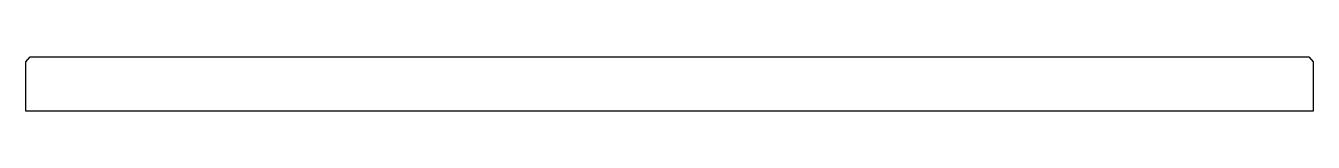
# Model space of a CAD drawing. Header units: millimetres. Extents: x -292 to 292, y 1025 to 1050.
import ezdxf

# ---------------------------------------------------------------- set-up
doc = ezdxf.new("R2010")
doc.units = ezdxf.units.MM
doc.layers.get('0').update_dxf_attribs({"linetype": 'CONTINUOUS'})

msp = doc.modelspace()

# ---------------------------------------------------------------- linework, layer by layer
msp.add_lwpolyline([(-290.5, 1049.6), (290.5, 1049.6), (292.5, 1047.4), (292.5, 1025.1), (-292.5, 1025.1), (-292.5, 1047.4)], close=True)

doc.saveas('drawing.dxf')
